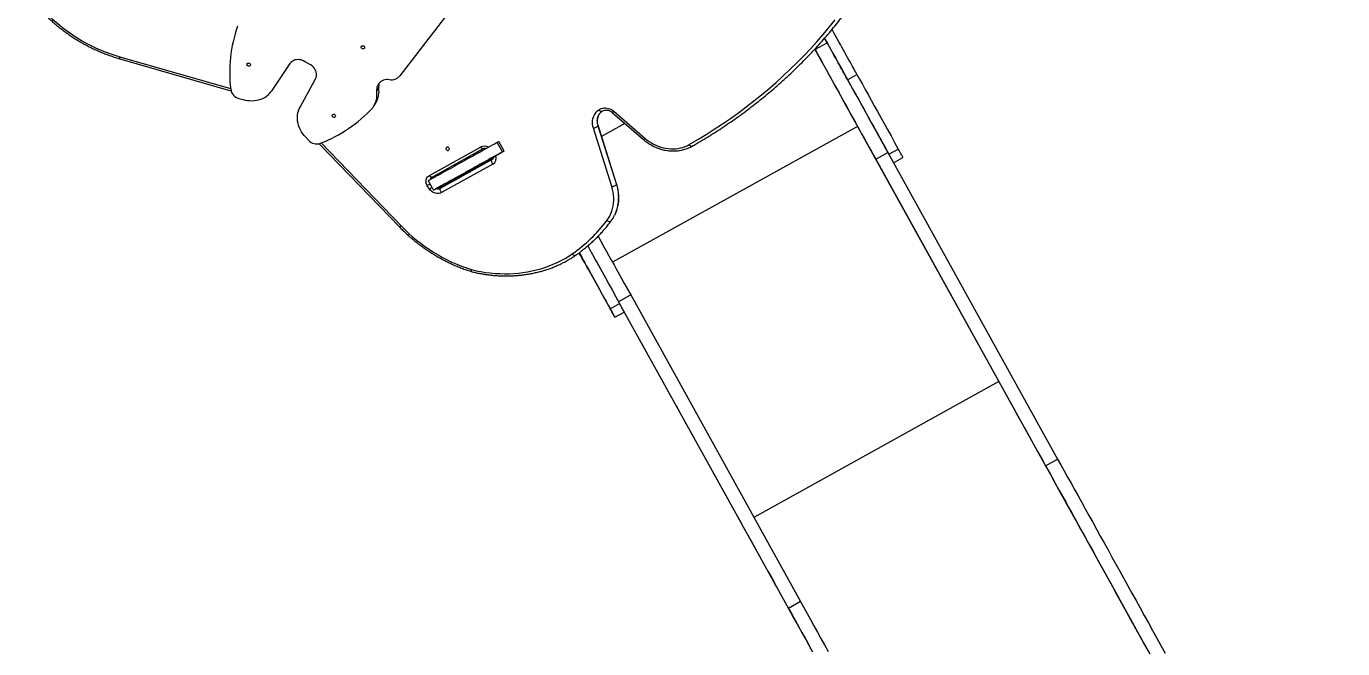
# Model space of a CAD drawing. Header units: millimetres. Extents: x -7098 to 6497, y -6127 to 5201.
# Drawn here: x -2110 to 456, y -2002 to -789 of the extents above; entities that cross this region are included whole.
import ezdxf

# ---------------------------------------------------------------- set-up
doc = ezdxf.new("R2010")
doc.units = ezdxf.units.MM
doc.layers.add('DIKOM_ОБЪЕКТ', color=7, linetype='Continuous')
doc.layers.add('DIKOM_РАЗМЕР_ЗОНА', color=7, linetype='Continuous')
doc.styles.add('style1', font='arial.ttf', dxfattribs={"width": 0.8})
doc.dimstyles.new('1-50', dxfattribs={"dimtxt": 300, "dimasz": 200, "dimexe": 100, "dimexo": 0, "dimgap": 100, "dimtad": 1, "dimdec": 0, "dimtxsty": 'style1', "dimcen": 0, "dimclrd": 7, "dimclre": 7, "dimadec": 1, "dimazin": 2, "dimtfac": 1, "dimtdec": 0, "dimtmove": 1, "dimatfit": 3, "dimfxl": 0, "dimlwd": 25, "dimlwe": 18, "dimarcsym": 0})

# ---------------------------------------------------------------- blocks, each defined once
blk = doc.blocks.new('*D19')
at = {"layer": 'Defpoints', "color": 0, "transparency": 16777216}
for p in [(-3422.4, 1730.2), (4498.5, 1730.2), (-3422.4, -5447.2)]:
    blk.add_point(p, dxfattribs=at)
at = {"layer": 'DIKOM_РАЗМЕР_ЗОНА', "color": 7, "lineweight": 18, "transparency": 16777216}
for p, q in [((-3422.4, 1730.2), (-3422.4, -5547.2)), ((4498.5, 1730.2), (4498.5, -5547.2))]:
    blk.add_line(p, q, dxfattribs=at)
at = {"layer": 'DIKOM_РАЗМЕР_ЗОНА', "color": 7, "lineweight": 25, "transparency": 16777216}
blk.add_line((4298.5, -5447.2), (-3222.4, -5447.2), dxfattribs=at)
at = {"layer": 'DIKOM_РАЗМЕР_ЗОНА', "color": 7, "transparency": 16777216}
for points in [[(-3222.4, -5413.9), (-3222.4, -5480.6), (-3422.4, -5447.2)], [(4298.5, -5413.9), (4298.5, -5480.6), (4498.5, -5447.2)]]:
    blk.add_solid(points, dxfattribs=at)
at = {"layer": 'DIKOM_РАЗМЕР_ЗОНА', "color": 0, "transparency": 16777216, "insert": (538, -5194.1), "char_height": 300, "attachment_point": 5, "style": 'style1'}
blk.add_mtext('7900', dxfattribs=at)
blk = doc.blocks.new('*D20')
at = {"layer": 'Defpoints', "color": 0, "transparency": 16777216}
for p in [(-612, 3700.6), (-5926, -2746.5), (-167.8, -2746.5)]:
    blk.add_point(p, dxfattribs=at)
at = {"layer": 'DIKOM_РАЗМЕР_ЗОНА', "color": 7, "lineweight": 18, "transparency": 16777216}
for p, q in [((-612, 3700.6), (-6026, 3700.6)), ((-167.8, -2746.5), (-6026, -2746.5))]:
    blk.add_line(p, q, dxfattribs=at)
at = {"layer": 'DIKOM_РАЗМЕР_ЗОНА', "color": 7, "lineweight": 25, "transparency": 16777216}
blk.add_line((-5926, 3500.6), (-5926, -2546.5), dxfattribs=at)
at = {"layer": 'DIKOM_РАЗМЕР_ЗОНА', "color": 7, "transparency": 16777216}
for points in [[(-5959.3, 3500.6), (-5892.7, 3500.6), (-5926, 3700.6)], [(-5959.3, -2546.5), (-5892.7, -2546.5), (-5926, -2746.5)]]:
    blk.add_solid(points, dxfattribs=at)
at = {"layer": 'DIKOM_РАЗМЕР_ЗОНА', "color": 0, "transparency": 16777216, "insert": (-6179.2, 477), "char_height": 300, "attachment_point": 5, "rotation": 90, "style": 'style1'}
blk.add_mtext('6450', dxfattribs=at)
blk = doc.blocks.new('*D18')
at = {"layer": 'Defpoints', "color": 0, "transparency": 16777216}
for p in [(-621.7, 5200.6), (-6648, -4870.8), (-133.4, -4870.8)]:
    blk.add_point(p, dxfattribs=at)
at = {"layer": 'DIKOM_РАЗМЕР_ЗОНА', "color": 7, "lineweight": 18, "transparency": 16777216}
for p, q in [((-621.7, 5200.6), (-6748, 5200.6)), ((-133.4, -4870.8), (-6748, -4870.8))]:
    blk.add_line(p, q, dxfattribs=at)
at = {"layer": 'DIKOM_РАЗМЕР_ЗОНА', "color": 7, "lineweight": 25, "transparency": 16777216}
blk.add_line((-6648, 5000.6), (-6648, -4670.8), dxfattribs=at)
at = {"layer": 'DIKOM_РАЗМЕР_ЗОНА', "color": 7, "transparency": 16777216}
for points in [[(-6681.3, 5000.6), (-6614.7, 5000.6), (-6648, 5200.6)], [(-6681.3, -4670.8), (-6614.7, -4670.8), (-6648, -4870.8)]]:
    blk.add_solid(points, dxfattribs=at)
at = {"layer": 'DIKOM_РАЗМЕР_ЗОНА', "color": 0, "transparency": 16777216, "insert": (-6901.2, 458.3), "char_height": 300, "attachment_point": 5, "rotation": 90, "style": 'style1'}
blk.add_mtext('10100', dxfattribs=at)
blk = doc.blocks.new('*D17')
at = {"layer": 'Defpoints', "color": 0, "transparency": 16777216}
for p in [(-5422.4, 1752.1), (6497.5, 1509.8), (-5422.4, -6026.7)]:
    blk.add_point(p, dxfattribs=at)
at = {"layer": 'DIKOM_РАЗМЕР_ЗОНА', "color": 7, "lineweight": 18, "transparency": 16777216}
for p, q in [((-5422.4, 1752.1), (-5422.4, -6126.7)), ((6497.5, 1509.8), (6497.5, -6126.7))]:
    blk.add_line(p, q, dxfattribs=at)
at = {"layer": 'DIKOM_РАЗМЕР_ЗОНА', "color": 7, "lineweight": 25, "transparency": 16777216}
blk.add_line((6297.5, -6026.7), (-5222.4, -6026.7), dxfattribs=at)
at = {"layer": 'DIKOM_РАЗМЕР_ЗОНА', "color": 7, "transparency": 16777216}
for points in [[(-5222.4, -5993.4), (-5222.4, -6060.1), (-5422.4, -6026.7)], [(6297.5, -5993.4), (6297.5, -6060.1), (6497.5, -6026.7)]]:
    blk.add_solid(points, dxfattribs=at)
at = {"layer": 'DIKOM_РАЗМЕР_ЗОНА', "color": 0, "transparency": 16777216, "insert": (537.5, -5773.6), "char_height": 300, "attachment_point": 5, "style": 'style1'}
blk.add_mtext('11900', dxfattribs=at)

msp = doc.modelspace()

# ---------------------------------------------------------------- linework, layer by layer
at = {"layer": 'DIKOM_ОБЪЕКТ', "color": 7, "linetype": 'Continuous', "lineweight": 15}
for p, q in [((-1242.3, -704.3), (-1381.7, -885.5)), ((-572.9, -833.6), (-572.5, -834.4)), ((-572.5, -834.4), (-548.8, -821.4)), ((-1927.5, -848.6), (-1711.7, -910.5)), ((-1927.5, -852.4), (-1711, -914.6)), ((-1630.6, -913.9), (-1595.9, -861.3)), ((-1566.8, -857.4), (-1556.5, -863.6)), ((-1576.4, -946.5), (-1546.2, -891.2)), ((-509.1, -893.1), (-490.7, -882.9)), ((-1426.9, -915.7), (-1422.9, -909)), ((-1695.6, -929.5), (-1687.9, -931.7)), ((-1432.6, -944.8), (-1428.6, -938.1)), ((-967.7, -957), (-906.7, -1009.9)), ((-964.8, -954.7), (-903.8, -1007.6)), ((-968.6, -1101.5), (-1004.6, -987.4)), ((-995.7, -983), (-959.7, -1097.1)), ((-959.4, -1095.9), (-995.5, -981.8)), ((-943.1, -978.3), (-988.6, -1003.6)), ((-489.5, -984.1), (-967, -1248.8)), ((-489.5, -984.1), (-214, -1481.3)), ((-1559.6, -1011.2), (-1565.2, -1005.4)), ((-1539.2, -1017.8), (-1382.7, -1179.9)), ((-1535.3, -1016.4), (-1379.3, -1178)), ((-1324.3, -1079.8), (-1224.5, -1024.4)), ((-1181.9, -1033.9), (-1192.1, -1015.6)), ((-1178.6, -1032.1), (-1188.7, -1013.7)), ((-1319.1, -1082.8), (-1219.2, -1027.4)), ((-1302.8, -1104.4), (-1202.5, -1048.8)), ((-1202.3, -1048.4), (-1302.5, -1104)), ((-1201.6, -1047.8), (-1301.9, -1103.3)), ((-1228.7, -1035.9), (-1230.1, -1033.5)), ((-1226.9, -1034.9), (-1228.3, -1032.5)), ((-1202.5, -1048.8), (-1202.3, -1048.4)), ((-1198.9, -1043.4), (-1200.9, -1044.5)), ((-1200.9, -1044.5), (-1200.9, -1044.5)), ((-1198.4, -1043.1), (-1182.9, -1034.5)), ((-454.2, -1047.8), (-430.6, -1034.7)), ((-454.2, -1047.8), (-123.1, -1645.2)), ((-430.6, -1034.7), (-99.5, -1632.1)), ((-428.5, -1038.4), (-410.2, -1028.2)), ((-419.4, -1054.9), (-401, -1044.7)), ((-1200.4, -1057.5), (-1300.6, -1113)), ((-1274, -1060.4), (-1273.7, -1060.8)), ((-1273.7, -1060.5), (-1273.6, -1060.7)), ((-1324.1, -1106.1), (-1328.3, -1099.6)), ((-1326.7, -1090.2), (-1316.5, -1108.6)), ((-1312.9, -1106.6), (-1309.4, -1104.7)), ((-1302.5, -1104), (-1302.8, -1104.4)), ((-970.2, -1168.6), (-969.9, -1168.3)), ((-1020.4, -1251.6), (-1020.4, -1251.6)), ((-971.7, -1339.5), (-953.3, -1329.3)), ((-931.7, -1312.5), (-955.4, -1325.6)), ((-954.6, -1326.9), (-624.2, -1923)), ((-931.7, -1312.5), (-600.6, -1909.9)), ((-962.5, -1356), (-944.2, -1345.8)), ((-944.2, -1345.8), (-733.9, -1725.2)), ((-214, -1481.3), (-691.5, -1746)), ((-123.1, -1645.2), (-99.5, -1632.1)), ((-600.6, -1909.9), (-624.2, -1923))]:
    msp.add_line(p, q, dxfattribs=at)
at = {"layer": 'DIKOM_ОБЪЕКТ', "color": 7, "linetype": 'Continuous', "lineweight": 15, "flags": 128}
for points in [[(-817.8, -1019.6), (-801.2, -1009.9), (-784.9, -1000), (-768.8, -989.8), (-752.9, -979.3), (-737.2, -968.5), (-721.8, -957.5), (-706.6, -946.2), (-691.7, -934.6), (-677, -922.8), (-662.6, -910.7), (-648.4, -898.3), (-634.5, -885.7), (-620.8, -872.9), (-607.4, -859.8), (-594.3, -846.5), (-581.4, -832.9), (-568.9, -819.1), (-556.6, -805.1), (-544.6, -790.9), (-532.9, -776.4)], [(-490.7, -882.9), (-491.8, -880.8), (-493.2, -878.4), (-494.6, -875.8), (-496.3, -872.8), (-498.1, -869.6), (-500, -866.1), (-502, -862.4), (-504.2, -858.4), (-506.6, -854.2), (-509, -849.8), (-511.6, -845.2), (-514.3, -840.3), (-517.1, -835.3), (-520, -830), (-523, -824.7), (-526, -819.1), (-529.2, -813.4), (-532.4, -807.6), (-535.7, -801.7), (-539.1, -795.6), (-539.3, -795.3)], [(-553.8, -812.3), (-552.4, -815), (-548.8, -821.4)], [(-509.1, -893.1), (-510.2, -891), (-511.5, -888.6), (-513, -885.9), (-514.6, -883), (-516.4, -879.8), (-518.3, -876.3), (-520.4, -872.6), (-522.6, -868.6), (-524.9, -864.4), (-527.4, -860), (-530, -855.3), (-532.7, -850.5), (-535.5, -845.4), (-538.3, -840.2), (-541.3, -834.8), (-544.4, -829.3), (-547.6, -823.6), (-550.8, -817.8), (-553.8, -812.4)], [(-1450.7, -831.8), (-1451.4, -832.6), (-1452.3, -833), (-1453.4, -833.2), (-1454.5, -833), (-1455.5, -832.4), (-1456.4, -831.7), (-1456.9, -830.7), (-1457.1, -829.7), (-1457, -828.7), (-1456.4, -827.8), (-1455.6, -827.2), (-1454.6, -826.9), (-1453.5, -827), (-1452.5, -827.3), (-1451.5, -828), (-1450.8, -828.9), (-1450.4, -829.9), (-1450.4, -830.9), (-1450.7, -831.8)], [(-572.9, -833.6), (-571.8, -835.7), (-566.5, -845.3), (-561.2, -854.8), (-556, -864.2), (-550.8, -873.6), (-545.6, -882.9), (-540.5, -892.1), (-535.5, -901.1), (-530.5, -910.1), (-525.6, -918.9), (-520.8, -927.6), (-516.1, -936.2), (-511.4, -944.6), (-506.8, -952.9), (-502.4, -961), (-498, -968.9), (-493.7, -976.6), (-489.5, -984.1)], [(-572.5, -834.4), (-566.9, -844.5), (-561.4, -854.5), (-555.8, -864.5), (-550.3, -874.5), (-544.7, -884.4), (-539.2, -894.4), (-533.8, -904.3), (-528.3, -914.1), (-522.9, -923.9), (-517.5, -933.5), (-512.2, -943.1), (-506.9, -952.6), (-501.7, -962), (-496.6, -971.3), (-491.5, -980.4), (-486.5, -989.4), (-481.6, -998.3), (-476.8, -1007), (-472.1, -1015.5), (-467.5, -1023.9), (-462.9, -1032), (-458.5, -1040), (-454.2, -1047.8)], [(-548.8, -821.4), (-543.3, -831.4), (-537.7, -841.4), (-532.2, -851.4), (-526.7, -861.4), (-521.1, -871.3), (-515.6, -881.3), (-510.1, -891.2), (-504.7, -901), (-499.3, -910.8), (-493.9, -920.4), (-488.6, -930), (-483.3, -939.5), (-478.1, -948.9), (-473, -958.2), (-467.9, -967.3), (-462.9, -976.3), (-458, -985.2), (-453.2, -993.9), (-448.5, -1002.4), (-443.8, -1010.8), (-439.3, -1019), (-434.9, -1026.9), (-430.6, -1034.7)], [(-1927.5, -852.4), (-1927.6, -852.4), (-1927.8, -852.1), (-1927.8, -851.6), (-1927.8, -850.8), (-1927.7, -849.8), (-1927.5, -848.6)], [(-1673.5, -865.6), (-1674.2, -866.4), (-1675.1, -866.8), (-1676.2, -867), (-1677.3, -866.8), (-1678.3, -866.2), (-1679.1, -865.5), (-1679.7, -864.5), (-1679.9, -863.5), (-1679.7, -862.5), (-1679.2, -861.6), (-1678.4, -861), (-1677.4, -860.7), (-1676.3, -860.8), (-1675.2, -861.1), (-1674.3, -861.8), (-1673.6, -862.7), (-1673.2, -863.7), (-1673.2, -864.7), (-1673.5, -865.6)], [(-1595.9, -861.3), (-1594.4, -859.3), (-1592.6, -857.6), (-1590.5, -856.1), (-1588.2, -855), (-1585.7, -854.1), (-1583, -853.6), (-1580.3, -853.4), (-1577.5, -853.6), (-1574.7, -854.1), (-1572, -854.9), (-1569.3, -856), (-1566.8, -857.4)], [(-1546.2, -891.2), (-1545.2, -888.9), (-1544.5, -886.5), (-1544.2, -883.9), (-1544.3, -881.4), (-1544.7, -878.8), (-1545.5, -876.2), (-1546.6, -873.7), (-1548, -871.3), (-1549.8, -869), (-1551.8, -867), (-1554, -865.2), (-1556.5, -863.6)], [(-1402.1, -893.1), (-1405.1, -892.8), (-1408.1, -893), (-1411, -893.4), (-1413.7, -894.2), (-1416.3, -895.3), (-1418.7, -896.7), (-1420.8, -898.4), (-1422.7, -900.4), (-1424.2, -902.5), (-1425.5, -904.9), (-1426.4, -907.5), (-1426.9, -910.1), (-1427.1, -912.9), (-1426.9, -915.7)], [(-509.1, -893.1), (-503.8, -902.5), (-498.5, -912.2), (-492.9, -922.2), (-487.2, -932.5), (-481.4, -943.1), (-475.3, -954), (-469.1, -965.2), (-462.8, -976.6), (-456.2, -988.4), (-449.6, -1000.5), (-442.7, -1012.8), (-435.7, -1025.5), (-429.9, -1036)], [(-490.7, -882.9), (-485.5, -892.3), (-480.1, -902), (-474.6, -912), (-468.9, -922.3), (-463, -932.9), (-457, -943.8), (-450.8, -955), (-444.4, -966.5), (-437.9, -978.2), (-431.2, -990.3), (-424.3, -1002.7), (-417.3, -1015.3), (-410.2, -1028.2)], [(-1687.9, -931.7), (-1683.4, -932.8), (-1678.9, -933.6), (-1674.4, -934), (-1669.9, -934.1), (-1665.5, -933.9), (-1661.2, -933.3), (-1657, -932.3), (-1652.9, -931.1), (-1649, -929.5), (-1645.3, -927.6), (-1641.8, -925.4), (-1638.6, -922.9), (-1635.7, -920.1), (-1633, -917.1), (-1630.6, -913.9)], [(-1565.2, -1005.4), (-1568.3, -1002), (-1571.1, -998.4), (-1573.6, -994.6), (-1575.7, -990.7), (-1577.6, -986.7), (-1579.1, -982.6), (-1580.3, -978.4), (-1581, -974.2), (-1581.5, -970.1), (-1581.5, -965.9), (-1581.2, -961.8), (-1580.5, -957.8), (-1579.5, -953.9), (-1578.1, -950.1), (-1576.4, -946.5)], [(-994, -951.8), (-991.8, -950.4), (-989.3, -949.4), (-986.6, -948.6), (-983.9, -948.2), (-981, -948.1), (-978.1, -948.4), (-975.2, -949), (-972.4, -950), (-969.7, -951.3), (-967.1, -952.8), (-964.8, -954.7)], [(-512.3, -943), (-512.2, -943.2), (-511.9, -943.6), (-511.6, -944.3), (-511.1, -945.2), (-510.5, -946.3), (-509.9, -947.3), (-509.4, -948.3), (-508.9, -949.1), (-508.6, -949.7), (-508.4, -950), (-508.4, -950), (-508.6, -949.7), (-508.9, -949.1), (-509.4, -948.3), (-509.9, -947.3), (-510.5, -946.3), (-511.1, -945.2), (-511.6, -944.3), (-511.9, -943.6), (-512.2, -943.2), (-512.3, -943)], [(-1507.6, -965.3), (-1508.3, -966.1), (-1509.2, -966.5), (-1510.3, -966.6), (-1511.4, -966.4), (-1512.4, -965.9), (-1513.2, -965.1), (-1513.8, -964.2), (-1514, -963.2), (-1513.8, -962.2), (-1513.3, -961.3), (-1512.5, -960.7), (-1511.5, -960.4), (-1510.4, -960.4), (-1509.3, -960.8), (-1508.4, -961.5), (-1507.7, -962.4), (-1507.3, -963.4), (-1507.3, -964.4), (-1507.6, -965.3)], [(-1004.6, -987.4), (-1005.6, -983.7), (-1006.2, -980), (-1006.3, -976.3), (-1006.1, -972.7), (-1005.5, -969.2), (-1004.5, -965.8), (-1003.1, -962.6), (-1001.3, -959.5), (-999.2, -956.7), (-996.7, -954.1), (-994, -951.8)], [(-964.8, -954.7), (-965.6, -955.5), (-966.3, -956.2), (-966.9, -956.7), (-967.4, -956.9), (-967.6, -957), (-967.7, -957)], [(-1004.6, -987.4), (-1003.2, -987.1), (-1001.8, -986.7), (-1000.5, -986.2), (-999.2, -985.6), (-998, -985), (-997, -984.3), (-996.2, -983.7), (-995.7, -983)], [(-1192.1, -1015.6), (-1196.2, -1017.9), (-1200.5, -1020.2), (-1205, -1022.7), (-1209.6, -1025.3), (-1214.3, -1027.9), (-1219.2, -1030.6), (-1224.1, -1033.4), (-1229.2, -1036.2), (-1234.3, -1039), (-1239.4, -1041.8), (-1244.5, -1044.7), (-1249.7, -1047.5), (-1254.8, -1050.3), (-1259.8, -1053.1), (-1264.8, -1055.9), (-1269.8, -1058.6), (-1274.6, -1061.3), (-1279.3, -1063.9), (-1283.9, -1066.5), (-1288.3, -1068.9), (-1292.5, -1071.3), (-1296.6, -1073.5), (-1300.4, -1075.7), (-1304.1, -1077.7), (-1307.5, -1079.6), (-1310.7, -1081.3), (-1313.6, -1082.9), (-1316.2, -1084.4), (-1318.6, -1085.7), (-1320.6, -1086.9), (-1322.4, -1087.8), (-1323.9, -1088.7), (-1325.1, -1089.3), (-1325.9, -1089.8), (-1326.5, -1090.1), (-1326.7, -1090.2), (-1326.7, -1090.2)], [(-1291.7, -1026), (-1292, -1026.9), (-1292, -1027.9), (-1291.6, -1028.9), (-1290.9, -1029.8), (-1290, -1030.5), (-1288.9, -1030.9), (-1287.8, -1030.9), (-1286.8, -1030.6), (-1286, -1030), (-1285.5, -1029.1), (-1285.3, -1028.1), (-1285.5, -1027.1), (-1286.1, -1026.2), (-1286.9, -1025.4), (-1287.9, -1024.9), (-1289, -1024.6), (-1290.1, -1024.8), (-1291, -1025.2), (-1291.7, -1026)], [(-1219.2, -1027.4), (-1219.6, -1027.6), (-1220.3, -1027.6), (-1221.1, -1027.4), (-1221.9, -1027), (-1222.8, -1026.3), (-1223.6, -1025.4), (-1224.5, -1024.4)], [(-1188.7, -1013.7), (-1188.8, -1013.8), (-1189.2, -1014), (-1189.9, -1014.4), (-1190.8, -1014.9), (-1192.1, -1015.6)], [(-903.8, -1007.6), (-904.6, -1008.4), (-905.4, -1009.1), (-906, -1009.6), (-906.4, -1009.8), (-906.7, -1009.9), (-906.7, -1009.9)], [(-903.8, -1007.6), (-899.9, -1010.7), (-895.8, -1013.7), (-891.5, -1016.4), (-887.1, -1018.8), (-882.5, -1021), (-877.9, -1022.9), (-873.1, -1024.5), (-868.3, -1025.8), (-863.4, -1026.8), (-858.6, -1027.5), (-853.7, -1027.9), (-848.8, -1027.9), (-844.1, -1027.6), (-839.4, -1027.1), (-834.8, -1026.2), (-830.3, -1025), (-825.9, -1023.5), (-821.8, -1021.7), (-817.8, -1019.6)], [(-817.8, -1019.6), (-816.9, -1020.7), (-816, -1021.6), (-815, -1022.3), (-814.1, -1022.8), (-813.3, -1023), (-812.5, -1023), (-812.1, -1022.8)], [(-1181.9, -1033.9), (-1186, -1036.2), (-1190.3, -1038.6), (-1194.8, -1041.1), (-1199.4, -1043.7), (-1204.1, -1046.3), (-1209, -1049), (-1214, -1051.7), (-1219, -1054.5), (-1224.1, -1057.3), (-1229.2, -1060.2), (-1234.3, -1063), (-1239.5, -1065.9), (-1244.6, -1068.7), (-1249.7, -1071.5), (-1254.7, -1074.3), (-1259.6, -1077), (-1264.4, -1079.7), (-1269.1, -1082.3), (-1273.7, -1084.8), (-1278.1, -1087.3), (-1282.3, -1089.6), (-1286.4, -1091.9), (-1290.3, -1094), (-1293.9, -1096), (-1297.3, -1097.9), (-1300.5, -1099.7), (-1303.4, -1101.3), (-1306, -1102.8), (-1308.4, -1104.1), (-1310.5, -1105.2), (-1312.2, -1106.2), (-1313.7, -1107), (-1314.9, -1107.7), (-1315.7, -1108.2), (-1316.3, -1108.5), (-1316.5, -1108.6), (-1316.4, -1108.5), (-1316, -1108.3), (-1315.3, -1107.9), (-1314.3, -1107.3), (-1312.9, -1106.6)], [(-1285.3, -1091.3), (-1285.2, -1091.2), (-1284.7, -1091), (-1283.9, -1090.6), (-1282.9, -1089.9), (-1281.5, -1089.2), (-1279.8, -1088.2), (-1277.8, -1087.1), (-1275.5, -1085.9), (-1272.9, -1084.5), (-1270.1, -1082.9), (-1267, -1081.2), (-1263.7, -1079.3), (-1260.1, -1077.4), (-1256.4, -1075.3), (-1252.4, -1073.1), (-1248.2, -1070.7), (-1243.9, -1068.3), (-1239.4, -1065.8), (-1234.7, -1063.3), (-1229.9, -1060.6), (-1225.1, -1057.9), (-1220.1, -1055.2), (-1215.1, -1052.4), (-1210, -1049.6), (-1204.9, -1046.7), (-1199.8, -1043.9), (-1198.9, -1043.4)], [(-1244.9, -1044.9), (-1245.3, -1045), (-1245.7, -1045), (-1246.2, -1044.9), (-1246.7, -1044.7), (-1247.2, -1044.3), (-1247.7, -1043.9), (-1248.1, -1043.5)], [(-1200.4, -1057.5), (-1201.1, -1056.3), (-1201.8, -1055.1), (-1202.3, -1053.9), (-1202.7, -1052.6), (-1202.9, -1051.5), (-1202.9, -1050.4), (-1202.8, -1049.6), (-1202.5, -1048.8)], [(-1202.3, -1048.4), (-1201.8, -1047.9), (-1201.7, -1047.8)], [(-1198.4, -1043.1), (-1199.5, -1043.7), (-1200.5, -1044.3), (-1201.2, -1044.7), (-1201.7, -1044.9), (-1201.9, -1045), (-1201.8, -1045), (-1201.5, -1044.8), (-1200.9, -1044.5)], [(-1182.9, -1034.5), (-1181.5, -1033.8), (-1180.4, -1033.1), (-1179.5, -1032.6), (-1178.9, -1032.3), (-1178.6, -1032.1), (-1178.6, -1032.1), (-1179, -1032.3), (-1179.7, -1032.7), (-1180.6, -1033.3), (-1181.9, -1033.9)], [(-401, -1044.7), (-401, -1044.7), (-401.2, -1044.4), (-401.5, -1043.8), (-402, -1042.9), (-402.7, -1041.7), (-403.6, -1040.2), (-404.6, -1038.4), (-405.7, -1036.2), (-407.1, -1033.8), (-408.5, -1031.2), (-410.2, -1028.2)], [(-1272.8, -1060.4), (-1273.2, -1060.5), (-1273.6, -1060.5), (-1274.1, -1060.4), (-1274.6, -1060.1), (-1275.1, -1059.8), (-1275.6, -1059.3), (-1276, -1058.9)], [(-1230.2, -1060.8), (-1230.4, -1060.9), (-1230.9, -1061.1), (-1231.6, -1061.5), (-1232.5, -1062), (-1233.6, -1062.6), (-1234.5, -1063.1), (-1235.4, -1063.6), (-1236, -1063.9), (-1236.3, -1064.1), (-1236.3, -1064.1), (-1236, -1063.9), (-1235.4, -1063.6), (-1234.5, -1063.1), (-1233.6, -1062.6), (-1232.5, -1062), (-1231.6, -1061.5), (-1230.9, -1061.1), (-1230.4, -1060.9), (-1230.2, -1060.8)], [(-1216.7, -1053.3), (-1216.9, -1053.4), (-1217.3, -1053.6), (-1218.1, -1054), (-1219, -1054.6), (-1220, -1055.1), (-1221, -1055.6), (-1221.8, -1056.1), (-1222.4, -1056.5), (-1222.8, -1056.6), (-1222.8, -1056.6), (-1222.4, -1056.5), (-1221.8, -1056.1), (-1221, -1055.6), (-1220, -1055.1), (-1219, -1054.6), (-1218.1, -1054), (-1217.3, -1053.6), (-1216.9, -1053.4), (-1216.7, -1053.3)], [(-1216.6, -1053.2), (-1216.7, -1053.3), (-1217.2, -1053.5), (-1217.9, -1053.9), (-1218.9, -1054.5), (-1219.9, -1055), (-1220.8, -1055.6), (-1221.7, -1056), (-1222.3, -1056.4), (-1222.6, -1056.5), (-1222.6, -1056.5), (-1222.3, -1056.4), (-1221.7, -1056), (-1220.8, -1055.6), (-1219.9, -1055), (-1218.9, -1054.5), (-1217.9, -1053.9), (-1217.2, -1053.5), (-1216.7, -1053.3), (-1216.6, -1053.2)], [(-1328.3, -1099.6), (-1329.5, -1097.5), (-1330.3, -1095.2), (-1330.8, -1092.9), (-1330.9, -1090.7), (-1330.7, -1088.4), (-1330.1, -1086.3), (-1329.1, -1084.3), (-1327.8, -1082.6), (-1326.2, -1081), (-1324.3, -1079.8)], [(-1319.1, -1082.8), (-1319.5, -1082.9), (-1320.2, -1083), (-1320.9, -1082.8), (-1321.8, -1082.3), (-1322.6, -1081.6), (-1323.5, -1080.8), (-1324.3, -1079.8)], [(-1285.3, -1091.3), (-1285.5, -1091.4), (-1286, -1091.7), (-1286.8, -1092.1), (-1287.9, -1092.7), (-1289.3, -1093.5), (-1291, -1094.5), (-1293.1, -1095.6), (-1295.4, -1096.9), (-1298.1, -1098.4), (-1301.1, -1100), (-1304.4, -1101.9), (-1308, -1103.9), (-1308.3, -1104)], [(-1302.5, -1104), (-1302, -1103.5), (-1301.9, -1103.3)], [(-978.2, -1167.5), (-975.3, -1163.2), (-972.7, -1158.7), (-970.5, -1154.1), (-968.6, -1149.2), (-967.1, -1144.2), (-965.9, -1139.1), (-965.2, -1133.8), (-964.8, -1128.5), (-964.8, -1123.1), (-965.2, -1117.7), (-965.9, -1112.3), (-967.1, -1106.9), (-968.6, -1101.5)], [(-968.6, -1101.5), (-967.2, -1101.2), (-965.8, -1100.8), (-964.4, -1100.4), (-963.1, -1099.8), (-961.9, -1099.1), (-960.9, -1098.5), (-960.2, -1097.8), (-959.7, -1097.1)], [(-959.7, -1097.1), (-958.1, -1102.5), (-956.9, -1108), (-956.1, -1113.4), (-955.6, -1118.9), (-955.5, -1124.3), (-955.7, -1129.6), (-956.3, -1134.9), (-957.3, -1140.1), (-958.6, -1145.2), (-960.2, -1150.2), (-962.2, -1155), (-963, -1156.9)], [(-1300.6, -1113), (-1302.7, -1113.9), (-1304.9, -1114.6), (-1307.2, -1114.9), (-1309.6, -1114.8), (-1312.1, -1114.4), (-1314.4, -1113.7), (-1316.7, -1112.7), (-1318.9, -1111.4), (-1320.9, -1109.9), (-1322.6, -1108.1), (-1324.1, -1106.1)], [(-1308.5, -1104.1), (-1308.6, -1104.2), (-1308.9, -1104.3), (-1309.4, -1104.7)], [(-1300.6, -1113), (-1301.4, -1111.9), (-1302, -1110.7), (-1302.5, -1109.4), (-1302.9, -1108.2), (-1303.1, -1107.1), (-1303.2, -1106), (-1303, -1105.1), (-1302.8, -1104.4)], [(-1379.3, -1178), (-1380.2, -1178.7), (-1381, -1179.3), (-1381.7, -1179.7), (-1382.3, -1179.9), (-1382.6, -1179.9), (-1382.7, -1179.9)], [(-978.2, -1167.5), (-977, -1168.3), (-975.7, -1168.9), (-974.5, -1169.3), (-973.3, -1169.6), (-972.2, -1169.6), (-971.3, -1169.4), (-970.6, -1169.1), (-970.2, -1168.6)], [(-995.2, -1198), (-995.1, -1198.2), (-989.8, -1207.8), (-984.5, -1217.3), (-979.3, -1226.7), (-974.1, -1236), (-969.1, -1245.1), (-964.1, -1254.1), (-959.2, -1263), (-954.4, -1271.7), (-949.6, -1280.2), (-945, -1288.6), (-940.5, -1296.8), (-936.1, -1304.7), (-931.7, -1312.5)], [(-1032.3, -1230.1), (-1030.4, -1233.5), (-1024.5, -1244.1), (-1018.5, -1255), (-1012.3, -1266.2), (-1005.9, -1277.7), (-999.4, -1289.5), (-992.7, -1301.5), (-985.8, -1313.9), (-978.8, -1326.5), (-971.7, -1339.5)], [(-1032.3, -1230.1), (-1029.8, -1234.6), (-1027, -1239.7), (-1024.2, -1244.8), (-1021.3, -1250), (-1018.3, -1255.3), (-1015.4, -1260.6), (-1012.5, -1265.9), (-1009.5, -1271.3), (-1006.6, -1276.6), (-1003.6, -1281.8), (-1000.8, -1287), (-997.9, -1292.2), (-995.1, -1297.2), (-992.4, -1302.1), (-989.7, -1306.9), (-987.1, -1311.6), (-984.6, -1316.1), (-982.2, -1320.4), (-979.9, -1324.6), (-977.8, -1328.5), (-975.7, -1332.2), (-973.8, -1335.7), (-972, -1338.9), (-970.3, -1341.9), (-968.8, -1344.6), (-967.5, -1347.1), (-966.3, -1349.3), (-965.2, -1351.1), (-964.4, -1352.7), (-963.6, -1354), (-963.1, -1354.9), (-962.7, -1355.6), (-962.6, -1355.9), (-962.5, -1356), (-962.7, -1355.7), (-963, -1355.1), (-963.5, -1354.2), (-964.2, -1352.9), (-965.1, -1351.4), (-966.1, -1349.6), (-967.2, -1347.5), (-968.6, -1345.1), (-970, -1342.4), (-971.7, -1339.5)], [(-1032.3, -1230.2), (-1031, -1232.5), (-1029.1, -1235.9), (-1027.3, -1239.2), (-1025.5, -1242.5), (-1023.7, -1245.6), (-1022, -1248.7), (-1020.4, -1251.6)], [(-1023, -1246.9), (-1024.9, -1243.4), (-1026.9, -1239.9), (-1028.8, -1236.4), (-1030.8, -1232.8), (-1032.2, -1230.2)], [(-1027.9, -1238), (-1028, -1237.8), (-1028.3, -1237.4), (-1028.7, -1236.7), (-1029.2, -1235.8), (-1029.7, -1234.8), (-1030.3, -1233.7), (-1030.8, -1232.7), (-1031.3, -1231.9), (-1031.6, -1231.3), (-1031.8, -1231), (-1031.8, -1231), (-1031.6, -1231.3), (-1031.3, -1231.9), (-1030.8, -1232.7), (-1030.3, -1233.7), (-1029.7, -1234.8), (-1029.2, -1235.8), (-1028.7, -1236.7), (-1028.3, -1237.4), (-1028, -1237.8), (-1027.9, -1238)], [(-1015.6, -1216.9), (-1012, -1223.4), (-1006.1, -1234), (-1000.1, -1244.9), (-993.9, -1256), (-987.5, -1267.5), (-981, -1279.3), (-974.3, -1291.4), (-967.5, -1303.7), (-960.5, -1316.4), (-953.3, -1329.3)], [(-1242.2, -1263.1), (-1233.1, -1265.2), (-1223.9, -1267), (-1214.6, -1268.5), (-1205.4, -1269.6), (-1196.2, -1270.5), (-1187, -1271), (-1177.8, -1271.2), (-1168.7, -1271.1), (-1159.7, -1270.7), (-1150.7, -1269.9), (-1141.8, -1268.9), (-1133, -1267.5), (-1124.2, -1265.8), (-1115.7, -1263.8), (-1107.2, -1261.5), (-1098.9, -1258.9), (-1090.7, -1256), (-1082.7, -1252.8), (-1074.9, -1249.3), (-1067.3, -1245.5), (-1059.8, -1241.4), (-1052.6, -1237.1), (-1045.6, -1232.4)], [(-1045.6, -1232.4), (-1044.6, -1233.5), (-1043.6, -1234.3), (-1042.6, -1235), (-1041.6, -1235.4), (-1040.7, -1235.6), (-1039.9, -1235.5), (-1039.3, -1235.3)], [(-1020.4, -1251.6), (-1019, -1254.2), (-1017.6, -1256.6), (-1016.4, -1258.8), (-1015.4, -1260.7), (-1014.5, -1262.3), (-1013.7, -1263.6), (-1013.2, -1264.7), (-1012.8, -1265.4), (-1012.5, -1265.8), (-1012.5, -1265.8), (-1012.7, -1265.5), (-1013, -1265), (-1013.5, -1264), (-1014.2, -1262.8), (-1015, -1261.3), (-1016, -1259.5), (-1017.2, -1257.4), (-1018.4, -1255.1), (-1019.9, -1252.5), (-1021.4, -1249.8), (-1023, -1246.9)], [(-944.2, -1345.8), (-944.2, -1345.8), (-944.3, -1345.5), (-944.7, -1344.9), (-945.2, -1344), (-945.8, -1342.8), (-946.7, -1341.2), (-947.7, -1339.4), (-948.9, -1337.3), (-950.2, -1334.9), (-951.7, -1332.2), (-953.3, -1329.3)], [(-214, -1481.3), (-206.9, -1494.1), (-199.7, -1507), (-192.4, -1520.2), (-185, -1533.5), (-177.5, -1547.1), (-169.9, -1560.8), (-162.2, -1574.6), (-154.4, -1588.7), (-146.6, -1602.9), (-138.6, -1617.2), (-130.6, -1631.8), (-122.4, -1646.4), (-114.2, -1661.2), (-106, -1676.2), (-97.6, -1691.2), (-89.2, -1706.4), (-80.7, -1721.8), (-72.1, -1737.2), (-63.5, -1752.7), (-54.8, -1768.4), (-46.1, -1784.1), (-37.3, -1800), (-28.5, -1815.9), (-19.6, -1831.9), (-10.7, -1848), (-1.8, -1864.1), (7.2, -1880.4), (16.2, -1896.6), (25.3, -1913), (34.4, -1929.3), (43.5, -1945.8), (52.6, -1962.2), (61.7, -1978.7), (70.9, -1995.2), (80, -2011.7)], [(-839.1, -1535.4), (-839.2, -1535.2), (-839.4, -1534.8), (-839.8, -1534.1), (-840.3, -1533.2), (-840.9, -1532.1), (-841.5, -1531.1), (-842, -1530.1), (-842.5, -1529.3), (-842.8, -1528.7), (-843, -1528.4), (-843, -1528.4), (-842.8, -1528.7), (-842.5, -1529.3), (-842, -1530.1), (-841.5, -1531.1), (-840.9, -1532.1), (-840.3, -1533.2), (-839.8, -1534.1), (-839.4, -1534.8), (-839.2, -1535.2), (-839.1, -1535.4)], [(-809.4, -1589), (-809.5, -1588.8), (-809.7, -1588.4), (-810.1, -1587.7), (-810.6, -1586.8), (-811.2, -1585.7), (-811.8, -1584.7), (-812.3, -1583.7), (-812.8, -1582.9), (-813.1, -1582.3), (-813.3, -1582), (-813.3, -1582), (-813.1, -1582.3), (-812.8, -1582.9), (-812.3, -1583.7), (-811.8, -1584.7), (-811.2, -1585.7), (-810.6, -1586.8), (-810.1, -1587.7), (-809.7, -1588.4), (-809.5, -1588.8), (-809.4, -1589)], [(-99.5, -1632.1), (-93.1, -1643.6), (-86.6, -1655.4), (-80, -1667.2), (-73.3, -1679.3), (-66.5, -1691.6), (-59.6, -1704), (-52.6, -1716.6), (-45.6, -1729.4), (-38.4, -1742.4), (-31.1, -1755.4), (-23.8, -1768.7), (-16.4, -1782.1), (-8.9, -1795.6), (-1.3, -1809.2), (6.3, -1823), (14, -1836.9), (21.8, -1850.9), (29.6, -1865), (37.4, -1879.2), (45.4, -1893.5), (53.3, -1907.8), (61.3, -1922.3), (69.4, -1936.8), (77.5, -1951.4), (85.6, -1966), (93.8, -1980.8), (101.9, -1995.5), (110.1, -2010.3)], [(-123.1, -1645.2), (-116.7, -1656.7), (-110.2, -1668.4), (-103.6, -1680.3), (-96.9, -1692.4), (-90.1, -1704.7), (-83.2, -1717.1), (-76.3, -1729.7), (-69.2, -1742.5), (-62, -1755.4), (-54.7, -1768.5), (-47.4, -1781.8), (-40, -1795.1), (-32.5, -1808.7), (-24.9, -1822.3), (-17.3, -1836.1), (-9.6, -1850), (-1.9, -1864), (6, -1878.1), (13.8, -1892.3), (21.7, -1906.5), (29.7, -1920.9), (37.7, -1935.4), (45.8, -1949.9), (53.9, -1964.5), (62, -1979.1), (70.1, -1993.8), (78.3, -2008.6)], [(-733.9, -1725.2), (-726.6, -1738.3), (-719.2, -1751.7), (-711.7, -1765.3), (-704.1, -1779), (-696.4, -1792.9), (-688.6, -1807), (-680.6, -1821.3), (-672.6, -1835.8), (-664.5, -1850.4), (-656.3, -1865.2), (-648.1, -1880.1), (-639.7, -1895.2), (-631.3, -1910.4), (-622.8, -1925.7), (-614.2, -1941.2), (-605.5, -1956.9), (-596.8, -1972.6), (-588, -1988.5), (-579.1, -2004.4)], [(-680.5, -1821.5), (-680.6, -1821.3), (-680.9, -1820.9), (-681.3, -1820.2), (-681.8, -1819.3), (-682.3, -1818.3), (-682.9, -1817.2), (-683.4, -1816.2), (-683.9, -1815.4), (-684.2, -1814.8), (-684.4, -1814.5), (-684.4, -1814.5), (-684.2, -1814.8), (-683.9, -1815.4), (-683.4, -1816.2), (-682.9, -1817.2), (-682.3, -1818.3), (-681.8, -1819.3), (-681.3, -1820.2), (-680.9, -1820.9), (-680.6, -1821.3), (-680.5, -1821.5)], [(-647.6, -1880.8), (-647.7, -1880.7), (-648, -1880.2), (-648.4, -1879.5), (-648.9, -1878.6), (-649.4, -1877.6), (-650, -1876.6), (-650.6, -1875.6), (-651, -1874.8), (-651.3, -1874.2), (-651.5, -1873.9), (-651.5, -1873.9), (-651.3, -1874.2), (-651, -1874.8), (-650.6, -1875.6), (-650, -1876.6), (-649.4, -1877.6), (-648.9, -1878.6), (-648.4, -1879.5), (-648, -1880.2), (-647.7, -1880.7), (-647.6, -1880.8)], [(-624.2, -1923), (-617.9, -1934.5), (-611.4, -1946.2), (-604.8, -1958.1), (-598.1, -1970.2), (-591.3, -1982.5), (-584.4, -1994.9), (-577.4, -2007.5)], [(-600.6, -1909.9), (-594.2, -1921.4), (-587.8, -1933.1), (-581.2, -1945), (-574.5, -1957.1), (-567.7, -1969.4), (-560.8, -1981.8), (-553.8, -1994.4), (-546.7, -2007.2)]]:
    msp.add_lwpolyline(points, dxfattribs=at)
at = {"layer": 'DIKOM_ОБЪЕКТ', "color": 7, "linetype": 'Continuous', "lineweight": 15}
for centre, radius, start, end in [((-1835.5, -529.7), 331.9, 225.7826, 253.9165), ((-1440, -879.2), 273.5, 160.7859, 186.8579), ((-1398.5, -871.5), 21.8, 260.5211, 320.3994), ((-1690, -908.5), 21.8, 188.9741, 255.0476), ((-1470.9, -922.1), 44.5, 324.8548, 8.2613), ((-1467.1, -915.4), 44.7, 329.4043, 8.2131), ((-1402.7, -906.2), 20.4, 161.047, 187.9232), ((-1635.2, -761.9), 273.5, 291.1423, 317.2146), ((-970.4, -974.5), 26.8, 150.2906, 198.5591), ((-996.8, -982.1), 1.39, 322.7723, 15.2006), ((-1543.7, -996.4), 21.8, 222.9536, 289.0262), ((-1216.7, -1040), 17.4, 61.7986, 116.5328), ((-1206.1, -1042.2), 7.54, 298.6285, 328.2592), ((-1205.9, -1041.8), 7.53, 298.6125, 328.8163), ((-1206.9, -1046), 13.2, 299.5753, 22.0879), ((-1339.4, -1076.5), 25.6, 295.662, 309.0179), ((-1335.2, -1083), 25.7, 295.6783, 307.7813), ((-1314.9, -1088.7), 7.48, 148.8823, 172.5464), ((-1314.6, -1088.3), 7.51, 148.9097, 174.9137), ((-960.7, -1096.3), 1.38, 322.4731, 15.5991), ((-1307.3, -1095.8), 9.73, 252.5913, 297.5893), ((-1307, -1095.4), 9.68, 254.6201, 297.6447), ((-1140.9, -947.1), 331.9, 224.0834, 252.2175), ((-1206.4, -998.1), 284.1, 304.459, 323.411), ((-1029, -1124.9), 73.3, 323.8208, 334.1285)]:
    msp.add_arc(centre, radius, start, end, dxfattribs=at)
for points, knots in [([(-812.1, -1022.8), (-809.3, -1021.2), (-801.4, -1016.7), (-788.5, -1008.9), (-773.3, -999.5), (-758.3, -989.9), (-743.5, -980), (-728.8, -969.9), (-714.4, -959.6), (-700.3, -949), (-686.3, -938.2), (-672.5, -927.1), (-659, -915.9), (-645.6, -904.4), (-632.5, -892.7), (-619.7, -880.8), (-607, -868.7), (-594.6, -856.3), (-582.4, -843.8), (-570.5, -831), (-558.8, -818.1), (-547.3, -805), (-536.2, -791.6), (-525.2, -778.1), (-514.5, -764.4), (-505.6, -752.6), (-500.4, -745.4), (-498.6, -742.8)], [0, 0, 0, 0, 0.021942, 0.063498, 0.105052, 0.146606, 0.188159, 0.229711, 0.271261, 0.312811, 0.354359, 0.395906, 0.437453, 0.478998, 0.520543, 0.562086, 0.603628, 0.64517, 0.686711, 0.728251, 0.76979, 0.811329, 0.852866, 0.894404, 0.935941, 0.977477, 1, 1, 1, 1]), ([(-2070.4, -769.4), (-2069.4, -770.3), (-2066.2, -773.5), (-2060.5, -778.7), (-2053.3, -785), (-2045.9, -791.2), (-2038.3, -797.1), (-2030.5, -802.8), (-2022.6, -808.2), (-2014.5, -813.5), (-2006.3, -818.5), (-1997.9, -823.3), (-1989.5, -827.8), (-1980.8, -832.1), (-1972.1, -836.2), (-1963.3, -840), (-1954.4, -843.5), (-1945.4, -846.8), (-1936.4, -849.8), (-1930.5, -851.6), (-1927.5, -852.4)], [0, 0, 0, 0, 0.024273, 0.081798, 0.139326, 0.196853, 0.254383, 0.311914, 0.369445, 0.426977, 0.48451, 0.542044, 0.599576, 0.65711, 0.714645, 0.772177, 0.829711, 0.887244, 0.944778, 1, 1, 1, 1]), ([(-995.5, -981.8), (-995.6, -981.3), (-996, -980), (-996.5, -977.6), (-996.8, -974.9), (-996.9, -972.1), (-996.6, -969.5), (-996, -966.8), (-995.2, -964.3), (-994.4, -962.5), (-993.7, -961.5), (-993.6, -961.2)], [0, 0, 0, 0, 0.060763, 0.186234, 0.312113, 0.438803, 0.566475, 0.695254, 0.825188, 0.956175, 1, 1, 1, 1]), ([(-994, -951.8), (-994, -951.9), (-993.6, -952.3), (-992.7, -953.2), (-991.1, -954.4), (-989.4, -955), (-988.2, -955), (-987.8, -954.6), (-987.7, -954.5)], [0, 0, 0, 0, 0.014369, 0.162792, 0.410117, 0.65743, 0.904735, 1, 1, 1, 1]), ([(-993.6, -961.2), (-993.3, -960.7), (-992.5, -959.4), (-991, -957.6), (-989.2, -955.8), (-987.9, -954.8), (-987.4, -954.4)], [0, 0, 0, 0, 0.194053, 0.485515, 0.776222, 1, 1, 1, 1]), ([(-987.7, -954.7), (-987.5, -954.5), (-986.8, -954), (-985.5, -953.4), (-983.7, -952.7), (-981.8, -952.4), (-979.8, -952.2), (-977.7, -952.4), (-975.6, -952.8), (-973.6, -953.4), (-971.6, -954.3), (-969.7, -955.4), (-968.4, -956.3), (-967.8, -956.9), (-967.7, -957)], [0, 0, 0, 0, 0.04222, 0.142898, 0.241191, 0.337062, 0.431283, 0.524451, 0.616969, 0.709098, 0.800979, 0.892707, 0.979588, 1, 1, 1, 1]), ([(-906.7, -1009.9), (-906, -1010.5), (-904, -1012.2), (-900.6, -1014.8), (-896.5, -1017.6), (-892.2, -1020.2), (-887.7, -1022.6), (-883.2, -1024.8), (-878.5, -1026.6), (-873.7, -1028.3), (-868.9, -1029.6), (-864.1, -1030.7), (-859.2, -1031.4), (-854.3, -1031.9), (-849.4, -1032.1), (-844.6, -1032), (-839.8, -1031.7), (-835.1, -1031), (-830.5, -1030.1), (-825.9, -1028.8), (-821.6, -1027.3), (-817.3, -1025.5), (-814.2, -1024), (-812.5, -1023), (-812.1, -1022.8)], [0, 0, 0, 0, 0.026103, 0.074142, 0.122192, 0.170249, 0.21831, 0.266375, 0.314443, 0.362511, 0.410578, 0.458641, 0.506698, 0.554741, 0.602768, 0.650774, 0.69875, 0.746691, 0.794588, 0.842436, 0.890223, 0.937945, 0.985595, 1, 1, 1, 1]), ([(-1219.2, -1027.4), (-1219, -1027.3), (-1218.5, -1027.1), (-1217.4, -1026.7), (-1215.9, -1026.4), (-1214.3, -1026.4), (-1213.1, -1026.6), (-1212.4, -1026.8), (-1212.3, -1026.8)], [0, 0, 0, 0, 0.092192, 0.318772, 0.537291, 0.749331, 0.957902, 1, 1, 1, 1]), ([(-1199.4, -1045.7), (-1199.6, -1046), (-1200.1, -1046.6), (-1200.8, -1047.3), (-1201.4, -1047.7), (-1201.6, -1047.8)], [0, 0, 0, 0, 0.382485, 0.774105, 1, 1, 1, 1]), ([(-1198.9, -1043.4), (-1198.9, -1043.5), (-1198.9, -1044), (-1199.1, -1044.9), (-1199.4, -1045.7), (-1199.7, -1046.1), (-1199.7, -1046.2)], [0, 0, 0, 0, 0.083927, 0.489711, 0.922501, 1, 1, 1, 1]), ([(-1321.8, -1087.5), (-1321.8, -1087.1), (-1321.8, -1086.3), (-1321.5, -1085.3), (-1321.1, -1084.7), (-1321, -1084.4)], [0, 0, 0, 0, 0.313775, 0.691829, 1, 1, 1, 1]), ([(-1321.2, -1084.9), (-1321.2, -1084.8), (-1321, -1084.3), (-1320.3, -1083.7), (-1319.6, -1083.1), (-1319.1, -1082.8), (-1319.1, -1082.8)], [0, 0, 0, 0, 0.101468, 0.550475, 0.932174, 1, 1, 1, 1]), ([(-1301.9, -1103.3), (-1302, -1103.4), (-1302.6, -1103.7), (-1303.7, -1104.1), (-1305.2, -1104.3), (-1306.7, -1104.3), (-1307.9, -1104.2), (-1308.5, -1104), (-1308.6, -1104)], [0, 0, 0, 0, 0.09397, 0.324896, 0.547606, 0.763714, 0.976285, 1, 1, 1, 1]), ([(-963, -1156.7), (-962.5, -1155.7), (-961.3, -1153.2), (-959.7, -1149.1), (-958.2, -1144.5), (-957, -1139.7), (-956.1, -1134.8), (-955.5, -1129.9), (-955.2, -1124.9), (-955.2, -1119.8), (-955.5, -1114.7), (-956.2, -1109.7), (-957.1, -1104.6), (-958.2, -1100), (-959.1, -1097.1), (-959.4, -1095.9)], [0, 0, 0, 0, 0.055508, 0.135779, 0.216078, 0.296423, 0.376823, 0.457292, 0.537844, 0.618477, 0.699203, 0.780017, 0.860919, 0.941902, 1, 1, 1, 1]), ([(-1382.7, -1179.9), (-1381.5, -1181.1), (-1378.1, -1184.5), (-1372.3, -1190.2), (-1365.3, -1196.6), (-1358, -1202.9), (-1350.6, -1209), (-1343, -1214.9), (-1335.2, -1220.6), (-1327.3, -1226), (-1319.2, -1231.3), (-1311, -1236.3), (-1302.6, -1241.1), (-1294.1, -1245.6), (-1285.5, -1249.9), (-1276.8, -1253.9), (-1267.9, -1257.7), (-1259, -1261.2), (-1250.5, -1264.3), (-1244.9, -1266.1), (-1242.3, -1267)], [0, 0, 0, 0, 0.030533, 0.088057, 0.145583, 0.203109, 0.260638, 0.318168, 0.375699, 0.43323, 0.490763, 0.548295, 0.605829, 0.663363, 0.720897, 0.778431, 0.835964, 0.893498, 0.951032, 1, 1, 1, 1]), ([(-1039.3, -1235.3), (-1037.9, -1234.3), (-1033.9, -1231.5), (-1027.3, -1226.6), (-1019.8, -1220.6), (-1012.4, -1214.5), (-1005.3, -1208), (-998.4, -1201.4), (-991.8, -1194.6), (-985.4, -1187.5), (-979.2, -1180.3), (-974.2, -1174), (-971.2, -1170.1), (-970.2, -1168.6)], [0, 0, 0, 0, 0.052808, 0.151985, 0.251154, 0.350307, 0.449444, 0.548568, 0.647679, 0.746778, 0.845868, 0.944947, 1, 1, 1, 1]), ([(-1242.3, -1267), (-1241.1, -1267.3), (-1237.1, -1268.3), (-1230.1, -1269.8), (-1221.3, -1271.4), (-1212.5, -1272.8), (-1203.6, -1273.9), (-1194.8, -1274.7), (-1186, -1275.2), (-1177.2, -1275.4), (-1168.4, -1275.4), (-1159.7, -1275), (-1151, -1274.4), (-1142.5, -1273.5), (-1133.9, -1272.3), (-1125.5, -1270.9), (-1117.2, -1269.1), (-1109, -1267.1), (-1100.9, -1264.8), (-1092.9, -1262.2), (-1085.1, -1259.4), (-1077.4, -1256.3), (-1069.9, -1252.9), (-1062.6, -1249.3), (-1055.4, -1245.4), (-1048.4, -1241.2), (-1043.1, -1237.8), (-1040.1, -1235.8), (-1039.3, -1235.3)], [0, 0, 0, 0, 0.015345, 0.055847, 0.09635, 0.136851, 0.17735, 0.217846, 0.258341, 0.298831, 0.339319, 0.379802, 0.42028, 0.460753, 0.501221, 0.541681, 0.582134, 0.62258, 0.663018, 0.703446, 0.743865, 0.784273, 0.824672, 0.865058, 0.905435, 0.945799, 0.986151, 1, 1, 1, 1]), ([(-1242.2, -1263.1), (-1242.2, -1263.1), (-1242.3, -1263.6), (-1242.5, -1264.7), (-1242.6, -1266.1), (-1242.5, -1266.9), (-1242.3, -1266.9), (-1242.2, -1266.9)], [0, 0, 0, 0, 0.007926, 0.211463, 0.531731, 0.851789, 1, 1, 1, 1])]:
    msp.add_open_spline(points, degree=3, knots=knots, dxfattribs=at)

# ---------------------------------------------------------------- dimensions: what is measured, and where the dimension line sits
at = {"layer": 'DIKOM_РАЗМЕР_ЗОНА'}
for base, p1, p2, text, picture, middle in [((-6648, -4870.8), (-621.7, 5200.6), (-133.4, -4870.8), '10100', '*D18', (-6648, 458.3)), ((-5926, -2746.5), (-612, 3700.6), (-167.8, -2746.5), '6450', '*D20', (-5926, 477))]:
    dim = msp.add_linear_dim(base=base, p1=p1, p2=p2, angle=90, text=text, dimstyle='1-50', override={"dimscale": 1, "dimtix": 0, "dimtofl": 1, "dimtmove": 1, "dimatfit": 3}, dxfattribs=at)
    dim.commit()
    dim.dimension.update_dxf_attribs({"geometry": picture, "text_midpoint": middle, "dimtype": 160})
for base, p1, p2, text, picture, middle in [((-5422.4, -6026.7), (6497.5, 1509.8), (-5422.4, 1752.1), '11900', '*D17', (537.5, -6026.7)), ((-3422.4, -5447.2), (4498.5, 1730.2), (-3422.4, 1730.2), '7900', '*D19', (538, -5447.2))]:
    dim = msp.add_linear_dim(base=base, p1=p1, p2=p2, text=text, dimstyle='1-50', override={"dimscale": 1, "dimtix": 0, "dimtofl": 1, "dimtmove": 1, "dimatfit": 3}, dxfattribs=at)
    dim.commit()
    dim.dimension.update_dxf_attribs({"geometry": picture, "text_midpoint": middle, "dimtype": 160})

doc.saveas('drawing.dxf')
